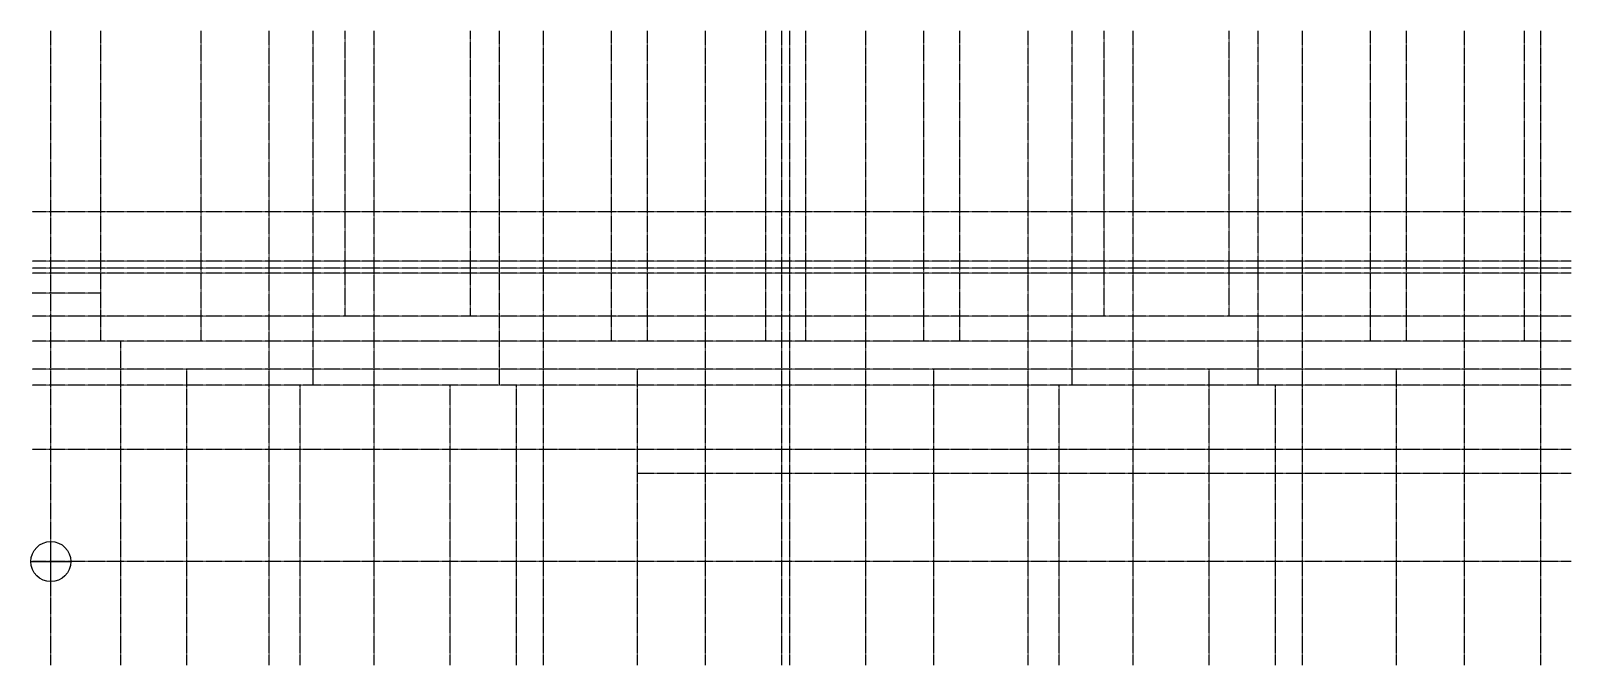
# Model space of a CAD drawing. Header units: millimetres. Extents: x -25965 to 187219, y -30169 to 81984.
# Drawn here: x -25965 to 50958, y 50325 to 81984 of the extents above; entities that cross this region are included whole.
import ezdxf

# ---------------------------------------------------------------- set-up
doc = ezdxf.new("R2010")
doc.units = ezdxf.units.MM
doc.linetypes.add('CENTER', pattern=[50.8, 31.75, -6.35, 6.35, -6.35])
doc.layers.add('AD-AXIS-AXIS', color=1, linetype='CENTER')

# ---------------------------------------------------------------- blocks, each defined once
blk = doc.blocks.new('BASEPOINT', base_point=(710981, 177928))
at = {"layer": 'DEFPOINTS', "color": 7}
for p, q in [((710981, 176928), (710981, 178928)), ((709981, 177928), (711981, 177928))]:
    blk.add_line(p, q, dxfattribs=at)
blk.add_circle((710981, 177928), 1000, dxfattribs=at)

msp = doc.modelspace()

# ---------------------------------------------------------------- linework, layer by layer
at = {"layer": 'AD-AXIS-AXIS'}
for p, q in [((-24965, 50325), (-24965, 81984)), ((-22465, 66494), (-22465, 81984)), ((-17465, 66494), (-17465, 81984)), ((-14065, 50325), (-14065, 81984)), ((-11865, 64294), (-11865, 81984)), ((-10265, 67744), (-10265, 81984)), ((-8815, 50325), (-8815, 81984)), ((-4015, 67744), (-4015, 81984)), ((-2565, 64294), (-2565, 81984)), ((-365, 50325), (-365, 81984)), ((3035, 66494), (3035, 81984)), ((4835, 66494), (4835, 81984)), ((7735, 50325), (7735, 81984)), ((10735, 66494), (10735, 81984)), ((11535, 50325), (11535, 81984)), ((11935, 50325), (11935, 81984)), ((12735, 66494), (12735, 81984)), ((15735, 50325), (15735, 81984)), ((18635, 66494), (18635, 81984)), ((20435, 66494), (20435, 81984)), ((23835, 50325), (23835, 81984)), ((26035, 64294), (26035, 81984)), ((27635, 67744), (27635, 81984)), ((29085, 50325), (29085, 81984)), ((33885, 67744), (33885, 81984)), ((35335, 64294), (35335, 81984)), ((37535, 50325), (37535, 81984)), ((40935, 66494), (40935, 81984)), ((42735, 66494), (42735, 81984)), ((45635, 50325), (45635, 81984)), ((48635, 66494), (48635, 81984)), ((49435, 50325), (49435, 81984)), ((50958, 72944), (-25900, 72944)), ((50958, 70494), (-25900, 70494)), ((50958, 70144), (-25900, 70144)), ((50958, 69894), (-25900, 69894)), ((-22465, 68894), (-25900, 68894)), ((50958, 67744), (-25900, 67744)), ((50958, 66494), (-25900, 66494)), ((-21465, 50325), (-21465, 66494)), ((50958, 65094), (-25900, 65094)), ((-18165, 50325), (-18165, 65094)), ((4335, 50325), (4335, 65094)), ((19135, 50325), (19135, 65094)), ((32885, 50325), (32885, 65094)), ((42235, 50325), (42235, 65094)), ((50958, 64294), (-25900, 64294)), ((-12515, 50325), (-12515, 64294)), ((-5015, 50325), (-5015, 64294)), ((-1715, 50325), (-1715, 64294)), ((25385, 50325), (25385, 64294)), ((36185, 50325), (36185, 64294)), ((50958, 61094), (-25900, 61094)), ((50958, 59894), (4335, 59894)), ((50958, 55494), (-25900, 55494))]:
    msp.add_line(p, q, dxfattribs=at)

# ---------------------------------------------------------------- block references
at = {"layer": 'DEFPOINTS'}
msp.add_blockref('BASEPOINT', (-24965, 55494), dxfattribs=at)

doc.saveas('drawing.dxf')
